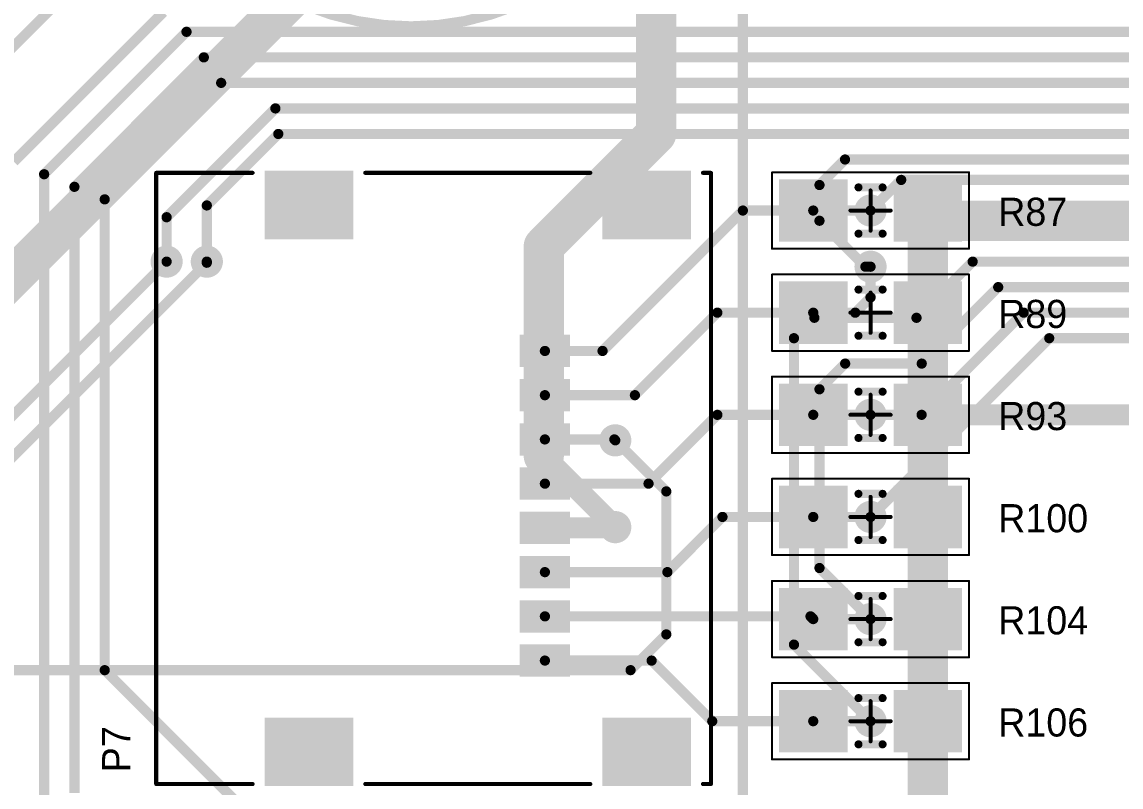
# Model space of a CAD drawing. Header units: millimetres. Extents: x 37 to 246, y 26 to 184.
# Drawn here: x 81.13 to 108.47, y 101.87 to 120.89 of the extents above; entities that cross this region are included whole.
import ezdxf

# ---------------------------------------------------------------- set-up
doc = ezdxf.new("R2010")
doc.units = ezdxf.units.MM
for name, color, linetype in [('BottomLayer', 5, 'Continuous'), ('Mechanical15', 56, 'Continuous'), ('MultiLayer', 9, 'Continuous'), ('TopLayer', 1, 'Continuous'), ('TopOverlay', 2, 'Continuous'), ('TopPaste', 8, 'Continuous'), ('TopSolder', 216, 'Continuous'), ('ViaHoleLayer', 16, 'Continuous')]:
    doc.layers.add(name, color=color, linetype=linetype)

msp = doc.modelspace()

# ---------------------------------------------------------------- linework, layer by layer
at = {"layer": 'BottomLayer'}
for points, const_width in [([(96.901, 118.11), (96.901, 127.635)], 1), ([(75.184, 108.839), (90.805, 124.46)], 1), ([(80.645, 120.015), (84.455, 123.825)], 0.254), ([(99.06, 98.171), (99.06, 123.825)], 0.254), ([(94.107, 115.316), (96.901, 118.11)], 1), ([(100.965, 116.84), (101.6, 117.475)], 0.254), ([(101.6, 117.475), (113.284, 117.475)], 0.254), ([(102.235, 116.205), (102.997, 116.967)], 0.254), ([(102.997, 116.967), (113.665, 116.967)], 0.254), ([(100.965, 115.951), (100.965, 116.84)], 0.254), ([(105.41, 115.951), (114.173, 115.951)], 1), ([(100.965, 115.951), (102.108, 114.808)], 0.254), ([(94.107, 110.109), (94.107, 115.316)], 1), ([(66.743, 96.953), (84.725, 114.935)], 0.254), ([(67.437, 96.619), (85.725, 114.907)], 0.254), ([(85.725, 114.907), (85.725, 114.935)], 0.254), ([(102.108, 114.808), (102.235, 114.808)], 0.254), ([(103.378, 113.538), (104.775, 114.935)], 0.254), ([(104.775, 114.935), (124.46, 114.935)], 0.254), ([(103.509, 112.399), (105.41, 114.3)], 0.254), ([(105.41, 114.3), (123.825, 114.3)], 0.254), ([(103.505, 111.125), (106.045, 113.665)], 0.254), ([(106.045, 113.665), (123.19, 113.665)], 0.254), ([(100.33, 113.03), (100.838, 113.538)], 0.254), ([(100.838, 113.538), (103.378, 113.538)], 0.254), ([(100.33, 105.41), (100.33, 113.03)], 0.254), ([(102.235, 108.585), (106.68, 113.03)], 0.254), ([(106.68, 113.03), (122.555, 113.03)], 0.254), ([(100.965, 111.76), (101.604, 112.399)], 0.254), ([(101.604, 112.399), (103.509, 112.399)], 0.254), ([(100.965, 107.315), (100.965, 111.76)], 0.254), ([(102.235, 111.125), (103.505, 111.125)], 0.254), ([(95.885, 110.49), (97.155, 109.22)], 0.254), ([(94.107, 110.109), (95.885, 108.331)], 0.524), ([(97.155, 105.664), (97.155, 109.22)], 0.254), ([(100.965, 107.315), (102.235, 106.045)], 0.254), ([(96.266, 104.775), (97.155, 105.664)], 0.254), ([(100.33, 105.41), (102.235, 103.505)], 0.254), ([(77.47, 104.775), (96.266, 104.775)], 0.254)]:
    msp.add_lwpolyline(points, dxfattribs=dict(at, const_width=const_width))
for points, const_width in [([(96.651, 118.11, 1), (97.151, 118.11, 1)], 0.5), ([(96.651, 118.11, 1), (97.151, 118.11, 1)], 0.5), ([(101.537, 117.475, 1), (101.663, 117.475, 1)], 0.127), ([(101.537, 117.475, 1), (101.663, 117.475, 1)], 0.127), ([(102.933, 116.967, 1), (103.061, 116.967, 1)], 0.127), ([(102.933, 116.967, 1), (103.061, 116.967, 1)], 0.127), ([(100.901, 116.84, 1), (101.028, 116.84, 1)], 0.127), ([(100.901, 116.84, 1), (101.028, 116.84, 1)], 0.127), ([(102.035, 116.205, 1), (102.435, 116.205, 1)], 0.4), ([(102.171, 116.205, 1), (102.299, 116.205, 1)], 0.127), ([(105.16, 115.951, 1), (105.66, 115.951, 1)], 0.5), ([(105.21, 115.951, 1), (105.61, 115.951, 1)], 0.4), ([(100.901, 115.951, 1), (101.028, 115.951, 1)], 0.127), ([(100.901, 115.951, 1), (101.028, 115.951, 1)], 0.127), ([(93.857, 115.316, 1), (94.357, 115.316, 1)], 0.5), ([(93.857, 115.316, 1), (94.357, 115.316, 1)], 0.5), ([(84.525, 114.935, 1), (84.925, 114.935, 1)], 0.4), ([(85.525, 114.935, 1), (85.925, 114.935, 1)], 0.4), ([(102.035, 114.808, 1), (102.435, 114.808, 1)], 0.4), ([(84.661, 114.935, 1), (84.788, 114.935, 1)], 0.127), ([(85.661, 114.935, 1), (85.788, 114.935, 1)], 0.127), ([(85.661, 114.907, 1), (85.788, 114.907, 1)], 0.127), ([(85.661, 114.907, 1), (85.788, 114.907, 1)], 0.127), ([(102.044, 114.808, 1), (102.171, 114.808, 1)], 0.127), ([(102.044, 114.808, 1), (102.171, 114.808, 1)], 0.127), ([(102.171, 114.808, 1), (102.299, 114.808, 1)], 0.127), ([(104.712, 114.935, 1), (104.838, 114.935, 1)], 0.127), ([(104.712, 114.935, 1), (104.838, 114.935, 1)], 0.127), ([(105.347, 114.3, 1), (105.474, 114.3, 1)], 0.127), ([(105.347, 114.3, 1), (105.474, 114.3, 1)], 0.127), ([(105.981, 113.665, 1), (106.109, 113.665, 1)], 0.127), ([(105.981, 113.665, 1), (106.109, 113.665, 1)], 0.127), ([(100.775, 113.538, 1), (100.901, 113.538, 1)], 0.127), ([(100.775, 113.538, 1), (100.901, 113.538, 1)], 0.127), ([(103.314, 113.538, 1), (103.442, 113.538, 1)], 0.127), ([(103.314, 113.538, 1), (103.442, 113.538, 1)], 0.127), ([(100.266, 113.03, 1), (100.394, 113.03, 1)], 0.127), ([(100.266, 113.03, 1), (100.394, 113.03, 1)], 0.127), ([(106.617, 113.03, 1), (106.743, 113.03, 1)], 0.127), ([(106.617, 113.03, 1), (106.743, 113.03, 1)], 0.127), ([(101.54, 112.399, 1), (101.667, 112.399, 1)], 0.127), ([(101.54, 112.399, 1), (101.667, 112.399, 1)], 0.127), ([(103.445, 112.399, 1), (103.572, 112.399, 1)], 0.127), ([(103.445, 112.399, 1), (103.572, 112.399, 1)], 0.127), ([(100.901, 111.76, 1), (101.028, 111.76, 1)], 0.127), ([(100.901, 111.76, 1), (101.028, 111.76, 1)], 0.127), ([(102.035, 111.125, 1), (102.435, 111.125, 1)], 0.4), ([(102.171, 111.125, 1), (102.299, 111.125, 1)], 0.127), ([(103.442, 111.125, 1), (103.569, 111.125, 1)], 0.127), ([(103.442, 111.125, 1), (103.569, 111.125, 1)], 0.127), ([(95.685, 110.49, 1), (96.085, 110.49, 1)], 0.4), ([(93.857, 110.109, 1), (94.357, 110.109, 1)], 0.5), ([(95.822, 110.49, 1), (95.948, 110.49, 1)], 0.127), ([(93.976, 110.109, 1), (94.238, 110.109, 1)], 0.262), ([(97.091, 109.22, 1), (97.218, 109.22, 1)], 0.127), ([(97.091, 109.22, 1), (97.218, 109.22, 1)], 0.127), ([(102.035, 108.585, 1), (102.435, 108.585, 1)], 0.4), ([(95.685, 108.331, 1), (96.085, 108.331, 1)], 0.4), ([(95.754, 108.331, 1), (96.016, 108.331, 1)], 0.262), ([(102.171, 108.585, 1), (102.299, 108.585, 1)], 0.127), ([(100.901, 107.315, 1), (101.028, 107.315, 1)], 0.127), ([(100.901, 107.315, 1), (101.028, 107.315, 1)], 0.127), ([(102.035, 106.045, 1), (102.435, 106.045, 1)], 0.4), ([(102.171, 106.045, 1), (102.299, 106.045, 1)], 0.127), ([(97.091, 105.664, 1), (97.218, 105.664, 1)], 0.127), ([(97.091, 105.664, 1), (97.218, 105.664, 1)], 0.127), ([(100.266, 105.41, 1), (100.394, 105.41, 1)], 0.127), ([(100.266, 105.41, 1), (100.394, 105.41, 1)], 0.127), ([(96.203, 104.775, 1), (96.329, 104.775, 1)], 0.127), ([(96.203, 104.775, 1), (96.329, 104.775, 1)], 0.127), ([(102.035, 103.505, 1), (102.435, 103.505, 1)], 0.4), ([(102.171, 103.505, 1), (102.299, 103.505, 1)], 0.127)]:
    msp.add_lwpolyline(points, format="xyb", close=True, dxfattribs=dict(at, const_width=const_width))
at = {"layer": 'Mechanical15'}
for points, const_width in [([(99.785, 115.255), (99.785, 117.155)], 0.05), ([(99.785, 117.155), (104.685, 117.155)], 0.05), ([(104.685, 115.255), (104.685, 117.155)], 0.05), ([(102.235, 115.705), (102.235, 116.705)], 0.1), ([(101.735, 116.205), (102.735, 116.205)], 0.1), ([(99.785, 115.255), (104.685, 115.255)], 0.05), ([(99.785, 114.615), (104.685, 114.615)], 0.05), ([(99.785, 112.715), (99.785, 114.615)], 0.05), ([(104.685, 112.715), (104.685, 114.615)], 0.05), ([(102.235, 113.165), (102.235, 114.165)], 0.1), ([(101.735, 113.665), (102.735, 113.665)], 0.1), ([(99.785, 112.715), (104.685, 112.715)], 0.05), ([(99.785, 110.175), (99.785, 112.075)], 0.05), ([(99.785, 112.075), (104.685, 112.075)], 0.05), ([(104.685, 110.175), (104.685, 112.075)], 0.05), ([(102.235, 110.625), (102.235, 111.625)], 0.1), ([(101.735, 111.125), (102.735, 111.125)], 0.1), ([(99.785, 110.175), (104.685, 110.175)], 0.05), ([(99.785, 109.535), (104.685, 109.535)], 0.05), ([(99.785, 107.635), (99.785, 109.535)], 0.05), ([(104.685, 107.635), (104.685, 109.535)], 0.05), ([(102.235, 108.085), (102.235, 109.085)], 0.1), ([(101.735, 108.585), (102.735, 108.585)], 0.1), ([(99.785, 107.635), (104.685, 107.635)], 0.05), ([(99.785, 106.995), (104.685, 106.995)], 0.05), ([(99.785, 105.095), (99.785, 106.995)], 0.05), ([(104.685, 105.095), (104.685, 106.995)], 0.05), ([(102.235, 105.545), (102.235, 106.545)], 0.1), ([(101.735, 106.045), (102.735, 106.045)], 0.1), ([(99.785, 105.095), (104.685, 105.095)], 0.05), ([(99.785, 102.555), (99.785, 104.455)], 0.05), ([(99.785, 104.455), (104.685, 104.455)], 0.05), ([(104.685, 102.555), (104.685, 104.455)], 0.05), ([(102.235, 103.005), (102.235, 104.005)], 0.1), ([(101.735, 103.505), (102.735, 103.505)], 0.1), ([(99.785, 102.555), (104.685, 102.555)], 0.05)]:
    msp.add_lwpolyline(points, dxfattribs=dict(at, const_width=const_width))
for points, const_width in [([(99.772, 117.155, 1), (99.797, 117.155, 1)], 0.025), ([(99.772, 117.155, 1), (99.797, 117.155, 1)], 0.025), ([(104.672, 117.155, 1), (104.697, 117.155, 1)], 0.025), ([(104.672, 117.155, 1), (104.697, 117.155, 1)], 0.025), ([(102.21, 116.705, 1), (102.26, 116.705, 1)], 0.05), ([(101.71, 116.205, 1), (101.76, 116.205, 1)], 0.05), ([(102.71, 116.205, 1), (102.76, 116.205, 1)], 0.05), ([(102.21, 115.705, 1), (102.26, 115.705, 1)], 0.05), ([(99.772, 115.255, 1), (99.797, 115.255, 1)], 0.025), ([(99.772, 115.255, 1), (99.797, 115.255, 1)], 0.025), ([(104.672, 115.255, 1), (104.697, 115.255, 1)], 0.025), ([(104.672, 115.255, 1), (104.697, 115.255, 1)], 0.025), ([(99.772, 114.615, 1), (99.797, 114.615, 1)], 0.025), ([(99.772, 114.615, 1), (99.797, 114.615, 1)], 0.025), ([(104.672, 114.615, 1), (104.697, 114.615, 1)], 0.025), ([(104.672, 114.615, 1), (104.697, 114.615, 1)], 0.025), ([(102.21, 114.165, 1), (102.26, 114.165, 1)], 0.05), ([(101.71, 113.665, 1), (101.76, 113.665, 1)], 0.05), ([(102.71, 113.665, 1), (102.76, 113.665, 1)], 0.05), ([(102.21, 113.165, 1), (102.26, 113.165, 1)], 0.05), ([(99.772, 112.715, 1), (99.797, 112.715, 1)], 0.025), ([(99.772, 112.715, 1), (99.797, 112.715, 1)], 0.025), ([(104.672, 112.715, 1), (104.697, 112.715, 1)], 0.025), ([(104.672, 112.715, 1), (104.697, 112.715, 1)], 0.025), ([(99.772, 112.075, 1), (99.797, 112.075, 1)], 0.025), ([(99.772, 112.075, 1), (99.797, 112.075, 1)], 0.025), ([(104.672, 112.075, 1), (104.697, 112.075, 1)], 0.025), ([(104.672, 112.075, 1), (104.697, 112.075, 1)], 0.025), ([(102.21, 111.625, 1), (102.26, 111.625, 1)], 0.05), ([(101.71, 111.125, 1), (101.76, 111.125, 1)], 0.05), ([(102.71, 111.125, 1), (102.76, 111.125, 1)], 0.05), ([(102.21, 110.625, 1), (102.26, 110.625, 1)], 0.05), ([(99.772, 110.175, 1), (99.797, 110.175, 1)], 0.025), ([(99.772, 110.175, 1), (99.797, 110.175, 1)], 0.025), ([(104.672, 110.175, 1), (104.697, 110.175, 1)], 0.025), ([(104.672, 110.175, 1), (104.697, 110.175, 1)], 0.025), ([(99.772, 109.535, 1), (99.797, 109.535, 1)], 0.025), ([(99.772, 109.535, 1), (99.797, 109.535, 1)], 0.025), ([(104.672, 109.535, 1), (104.697, 109.535, 1)], 0.025), ([(104.672, 109.535, 1), (104.697, 109.535, 1)], 0.025), ([(102.21, 109.085, 1), (102.26, 109.085, 1)], 0.05), ([(101.71, 108.585, 1), (101.76, 108.585, 1)], 0.05), ([(102.71, 108.585, 1), (102.76, 108.585, 1)], 0.05), ([(102.21, 108.085, 1), (102.26, 108.085, 1)], 0.05), ([(99.772, 107.635, 1), (99.797, 107.635, 1)], 0.025), ([(99.772, 107.635, 1), (99.797, 107.635, 1)], 0.025), ([(104.672, 107.635, 1), (104.697, 107.635, 1)], 0.025), ([(104.672, 107.635, 1), (104.697, 107.635, 1)], 0.025), ([(99.772, 106.995, 1), (99.797, 106.995, 1)], 0.025), ([(99.772, 106.995, 1), (99.797, 106.995, 1)], 0.025), ([(104.672, 106.995, 1), (104.697, 106.995, 1)], 0.025), ([(104.672, 106.995, 1), (104.697, 106.995, 1)], 0.025), ([(102.21, 106.545, 1), (102.26, 106.545, 1)], 0.05), ([(101.71, 106.045, 1), (101.76, 106.045, 1)], 0.05), ([(102.71, 106.045, 1), (102.76, 106.045, 1)], 0.05), ([(102.21, 105.545, 1), (102.26, 105.545, 1)], 0.05), ([(99.772, 105.095, 1), (99.797, 105.095, 1)], 0.025), ([(99.772, 105.095, 1), (99.797, 105.095, 1)], 0.025), ([(104.672, 105.095, 1), (104.697, 105.095, 1)], 0.025), ([(104.672, 105.095, 1), (104.697, 105.095, 1)], 0.025), ([(99.772, 104.455, 1), (99.797, 104.455, 1)], 0.025), ([(99.772, 104.455, 1), (99.797, 104.455, 1)], 0.025), ([(104.672, 104.455, 1), (104.697, 104.455, 1)], 0.025), ([(104.672, 104.455, 1), (104.697, 104.455, 1)], 0.025), ([(102.21, 104.005, 1), (102.26, 104.005, 1)], 0.05), ([(101.71, 103.505, 1), (101.76, 103.505, 1)], 0.05), ([(102.71, 103.505, 1), (102.76, 103.505, 1)], 0.05), ([(102.21, 103.005, 1), (102.26, 103.005, 1)], 0.05), ([(99.772, 102.555, 1), (99.797, 102.555, 1)], 0.025), ([(99.772, 102.555, 1), (99.797, 102.555, 1)], 0.025), ([(104.672, 102.555, 1), (104.697, 102.555, 1)], 0.025), ([(104.672, 102.555, 1), (104.697, 102.555, 1)], 0.025)]:
    msp.add_lwpolyline(points, format="xyb", close=True, dxfattribs=dict(at, const_width=const_width))
at = {"layer": 'MultiLayer', "const_width": 0.4}
for points in [[(102.035, 116.205, 1), (102.435, 116.205, 1)], [(105.21, 115.951, 1), (105.61, 115.951, 1)], [(84.525, 114.935, 1), (84.925, 114.935, 1)], [(85.525, 114.935, 1), (85.925, 114.935, 1)], [(102.035, 114.808, 1), (102.435, 114.808, 1)], [(102.035, 111.125, 1), (102.435, 111.125, 1)], [(95.685, 110.49, 1), (96.085, 110.49, 1)], [(102.035, 108.585, 1), (102.435, 108.585, 1)], [(95.685, 108.331, 1), (96.085, 108.331, 1)], [(102.035, 106.045, 1), (102.435, 106.045, 1)], [(102.035, 103.505, 1), (102.435, 103.505, 1)]]:
    msp.add_lwpolyline(points, format="xyb", close=True, dxfattribs=at)
at = {"layer": 'TopLayer'}
for points, const_width in [([(80.923, 117.42), (84.642, 121.139)], 0.254), ([(81.677, 117.108), (85.219, 120.65)], 0.254), ([(85.219, 120.65), (118.215, 120.65)], 0.254), ([(82.431, 116.795), (85.651, 120.015)], 0.254), ([(85.651, 120.015), (118.237, 120.015)], 0.254), ([(83.185, 116.483), (86.082, 119.38)], 0.254), ([(86.082, 119.38), (118.491, 119.38)], 0.254), ([(84.725, 116.039), (87.431, 118.745)], 0.254), ([(87.431, 118.745), (114.935, 118.745)], 0.254), ([(85.725, 116.332), (87.503, 118.11)], 0.254), ([(87.503, 118.11), (114.808, 118.11)], 0.254), ([(81.677, 101.362), (81.677, 117.108)], 0.254), ([(82.431, 101.719), (82.431, 116.795)], 0.254), ([(83.185, 104.775), (83.185, 116.483)], 0.254), ([(103.66, 113.665), (103.66, 116.205)], 1), ([(85.725, 114.935), (85.725, 116.332)], 0.254), ([(95.568, 112.713), (99.06, 116.205)], 0.254), ([(99.06, 116.205), (100.81, 116.205)], 0.254), ([(100.81, 116.205), (102.235, 116.205)], 0.254), ([(103.914, 115.951), (105.41, 115.951)], 1), ([(84.725, 114.935), (84.725, 116.039)], 0.254), ([(102.235, 114.046), (102.235, 114.808)], 0.254), ([(101.854, 113.665), (102.235, 114.046)], 0.254), ([(103.66, 111.125), (103.66, 113.665)], 1), ([(96.373, 111.613), (98.425, 113.665)], 0.254), ([(98.425, 113.665), (100.81, 113.665)], 0.254), ([(100.81, 113.665), (101.854, 113.665)], 0.254), ([(94.135, 112.713), (95.568, 112.713)], 0.254), ([(94.135, 111.613), (96.373, 111.613)], 0.254), ([(103.66, 108.585), (103.66, 111.125)], 1), ([(103.66, 111.125), (109.22, 111.125)], 0.524), ([(96.713, 109.413), (98.425, 111.125)], 0.254), ([(98.425, 111.125), (100.81, 111.125)], 0.254), ([(100.81, 111.125), (102.235, 111.125)], 0.254), ([(94.135, 110.513), (95.862, 110.513)], 0.254), ([(95.862, 110.513), (95.885, 110.49)], 0.254), ([(94.135, 109.413), (96.713, 109.413)], 0.254), ([(103.66, 106.045), (103.66, 108.585)], 1), ([(94.135, 108.313), (95.867, 108.313)], 0.524), ([(95.867, 108.313), (95.885, 108.331)], 0.524), ([(97.18, 107.213), (98.552, 108.585)], 0.254), ([(98.552, 108.585), (100.81, 108.585)], 0.254), ([(100.81, 108.585), (102.235, 108.585)], 0.254), ([(94.135, 107.213), (97.18, 107.213)], 0.254), ([(103.66, 103.505), (103.66, 106.045)], 1), ([(94.135, 106.113), (100.742, 106.113)], 0.254), ([(100.742, 106.113), (100.81, 106.045)], 0.254), ([(100.81, 106.045), (102.235, 106.045)], 0.254), ([(94.135, 105.013), (96.79, 105.013)], 0.254), ([(96.79, 105.013), (98.298, 103.505)], 0.254), ([(83.185, 104.775), (90.523, 97.437)], 0.254), ([(103.66, 99.059), (103.66, 103.505)], 1), ([(98.298, 103.505), (100.81, 103.505)], 0.254), ([(100.81, 103.505), (102.235, 103.505)], 0.254)]:
    msp.add_lwpolyline(points, dxfattribs=dict(at, const_width=const_width))
for points, const_width in [([(85.156, 120.65, 1), (85.283, 120.65, 1)], 0.127), ([(85.156, 120.65, 1), (85.283, 120.65, 1)], 0.127), ([(85.587, 120.015, 1), (85.714, 120.015, 1)], 0.127), ([(85.587, 120.015, 1), (85.714, 120.015, 1)], 0.127), ([(86.018, 119.38, 1), (86.145, 119.38, 1)], 0.127), ([(86.018, 119.38, 1), (86.145, 119.38, 1)], 0.127), ([(87.367, 118.745, 1), (87.494, 118.745, 1)], 0.127), ([(87.367, 118.745, 1), (87.494, 118.745, 1)], 0.127), ([(87.439, 118.11, 1), (87.566, 118.11, 1)], 0.127), ([(87.439, 118.11, 1), (87.566, 118.11, 1)], 0.127), ([(81.614, 117.108, 1), (81.741, 117.108, 1)], 0.127), ([(81.614, 117.108, 1), (81.741, 117.108, 1)], 0.127), ([(82.368, 116.795, 1), (82.495, 116.795, 1)], 0.127), ([(82.368, 116.795, 1), (82.495, 116.795, 1)], 0.127), ([(83.121, 116.483, 1), (83.248, 116.483, 1)], 0.127), ([(83.121, 116.483, 1), (83.248, 116.483, 1)], 0.127), ([(102.035, 116.205, 1), (102.435, 116.205, 1)], 0.4), ([(103.41, 116.205, 1), (103.91, 116.205, 1)], 0.5), ([(85.661, 116.332, 1), (85.788, 116.332, 1)], 0.127), ([(85.661, 116.332, 1), (85.788, 116.332, 1)], 0.127), ([(98.996, 116.205, 1), (99.123, 116.205, 1)], 0.127), ([(98.996, 116.205, 1), (99.123, 116.205, 1)], 0.127), ([(100.746, 116.205, 1), (100.873, 116.205, 1)], 0.127), ([(100.746, 116.205, 1), (100.873, 116.205, 1)], 0.127), ([(102.171, 116.205, 1), (102.299, 116.205, 1)], 0.127), ([(103.664, 115.951, 1), (104.164, 115.951, 1)], 0.5), ([(105.16, 115.951, 1), (105.66, 115.951, 1)], 0.5), ([(105.21, 115.951, 1), (105.61, 115.951, 1)], 0.4), ([(84.661, 116.039, 1), (84.788, 116.039, 1)], 0.127), ([(84.661, 116.039, 1), (84.788, 116.039, 1)], 0.127), ([(84.525, 114.935, 1), (84.925, 114.935, 1)], 0.4), ([(85.525, 114.935, 1), (85.925, 114.935, 1)], 0.4), ([(102.035, 114.808, 1), (102.435, 114.808, 1)], 0.4), ([(84.661, 114.935, 1), (84.788, 114.935, 1)], 0.127), ([(85.661, 114.935, 1), (85.788, 114.935, 1)], 0.127), ([(102.171, 114.808, 1), (102.299, 114.808, 1)], 0.127), ([(102.171, 114.046, 1), (102.299, 114.046, 1)], 0.127), ([(102.171, 114.046, 1), (102.299, 114.046, 1)], 0.127), ([(103.41, 113.665, 1), (103.91, 113.665, 1)], 0.5), ([(103.41, 113.665, 1), (103.91, 113.665, 1)], 0.5), ([(98.361, 113.665, 1), (98.488, 113.665, 1)], 0.127), ([(98.361, 113.665, 1), (98.488, 113.665, 1)], 0.127), ([(100.746, 113.665, 1), (100.873, 113.665, 1)], 0.127), ([(100.746, 113.665, 1), (100.873, 113.665, 1)], 0.127), ([(101.79, 113.665, 1), (101.918, 113.665, 1)], 0.127), ([(101.79, 113.665, 1), (101.918, 113.665, 1)], 0.127), ([(94.071, 112.713, 1), (94.198, 112.713, 1)], 0.127), ([(95.505, 112.713, 1), (95.632, 112.713, 1)], 0.127), ([(95.505, 112.713, 1), (95.632, 112.713, 1)], 0.127), ([(94.071, 111.613, 1), (94.198, 111.613, 1)], 0.127), ([(96.31, 111.613, 1), (96.437, 111.613, 1)], 0.127), ([(96.31, 111.613, 1), (96.437, 111.613, 1)], 0.127), ([(103.41, 111.125, 1), (103.91, 111.125, 1)], 0.5), ([(103.41, 111.125, 1), (103.91, 111.125, 1)], 0.5), ([(102.035, 111.125, 1), (102.435, 111.125, 1)], 0.4), ([(103.529, 111.125, 1), (103.791, 111.125, 1)], 0.262), ([(98.361, 111.125, 1), (98.488, 111.125, 1)], 0.127), ([(98.361, 111.125, 1), (98.488, 111.125, 1)], 0.127), ([(100.746, 111.125, 1), (100.873, 111.125, 1)], 0.127), ([(100.746, 111.125, 1), (100.873, 111.125, 1)], 0.127), ([(102.171, 111.125, 1), (102.299, 111.125, 1)], 0.127), ([(95.685, 110.49, 1), (96.085, 110.49, 1)], 0.4), ([(94.071, 110.513, 1), (94.198, 110.513, 1)], 0.127), ([(95.799, 110.513, 1), (95.926, 110.513, 1)], 0.127), ([(95.799, 110.513, 1), (95.926, 110.513, 1)], 0.127), ([(95.822, 110.49, 1), (95.948, 110.49, 1)], 0.127), ([(94.071, 109.413, 1), (94.198, 109.413, 1)], 0.127), ([(96.649, 109.413, 1), (96.776, 109.413, 1)], 0.127), ([(96.649, 109.413, 1), (96.776, 109.413, 1)], 0.127), ([(103.41, 108.585, 1), (103.91, 108.585, 1)], 0.5), ([(103.41, 108.585, 1), (103.91, 108.585, 1)], 0.5), ([(102.035, 108.585, 1), (102.435, 108.585, 1)], 0.4), ([(94.004, 108.313, 1), (94.266, 108.313, 1)], 0.262), ([(95.685, 108.331, 1), (96.085, 108.331, 1)], 0.4), ([(95.736, 108.313, 1), (95.998, 108.313, 1)], 0.262), ([(95.736, 108.313, 1), (95.998, 108.313, 1)], 0.262), ([(95.754, 108.331, 1), (96.016, 108.331, 1)], 0.262), ([(98.488, 108.585, 1), (98.615, 108.585, 1)], 0.127), ([(98.488, 108.585, 1), (98.615, 108.585, 1)], 0.127), ([(100.746, 108.585, 1), (100.873, 108.585, 1)], 0.127), ([(100.746, 108.585, 1), (100.873, 108.585, 1)], 0.127), ([(102.171, 108.585, 1), (102.299, 108.585, 1)], 0.127), ([(94.071, 107.213, 1), (94.198, 107.213, 1)], 0.127), ([(97.117, 107.213, 1), (97.244, 107.213, 1)], 0.127), ([(97.117, 107.213, 1), (97.244, 107.213, 1)], 0.127), ([(102.035, 106.045, 1), (102.435, 106.045, 1)], 0.4), ([(103.41, 106.045, 1), (103.91, 106.045, 1)], 0.5), ([(103.41, 106.045, 1), (103.91, 106.045, 1)], 0.5), ([(94.071, 106.113, 1), (94.198, 106.113, 1)], 0.127), ([(100.678, 106.113, 1), (100.805, 106.113, 1)], 0.127), ([(100.678, 106.113, 1), (100.805, 106.113, 1)], 0.127), ([(100.746, 106.045, 1), (100.873, 106.045, 1)], 0.127), ([(100.746, 106.045, 1), (100.873, 106.045, 1)], 0.127), ([(102.171, 106.045, 1), (102.299, 106.045, 1)], 0.127), ([(94.071, 105.013, 1), (94.198, 105.013, 1)], 0.127), ([(96.726, 105.013, 1), (96.853, 105.013, 1)], 0.127), ([(96.726, 105.013, 1), (96.853, 105.013, 1)], 0.127), ([(83.121, 104.775, 1), (83.248, 104.775, 1)], 0.127), ([(83.121, 104.775, 1), (83.248, 104.775, 1)], 0.127), ([(102.035, 103.505, 1), (102.435, 103.505, 1)], 0.4), ([(103.41, 103.505, 1), (103.91, 103.505, 1)], 0.5), ([(103.41, 103.505, 1), (103.91, 103.505, 1)], 0.5), ([(98.234, 103.505, 1), (98.361, 103.505, 1)], 0.127), ([(98.234, 103.505, 1), (98.361, 103.505, 1)], 0.127), ([(100.746, 103.505, 1), (100.873, 103.505, 1)], 0.127), ([(100.746, 103.505, 1), (100.873, 103.505, 1)], 0.127), ([(102.171, 103.505, 1), (102.299, 103.505, 1)], 0.127)]:
    msp.add_lwpolyline(points, format="xyb", close=True, dxfattribs=dict(at, const_width=const_width))
for points in [[(89.265, 115.593), (89.265, 117.093), (87.265, 115.593), (87.265, 117.093)], [(97.665, 115.593), (97.665, 117.093), (95.665, 115.593), (95.665, 117.093)], [(101.56, 115.53), (101.56, 116.88), (100.06, 115.53), (100.06, 116.88)], [(104.41, 115.53), (104.41, 116.88), (102.91, 115.53), (102.91, 116.88)], [(101.56, 112.99), (101.56, 114.34), (100.06, 112.99), (100.06, 114.34)], [(104.41, 112.99), (104.41, 114.34), (102.91, 112.99), (102.91, 114.34)], [(94.66, 112.413), (94.66, 113.013), (93.61, 112.413), (93.61, 113.013)], [(94.66, 111.313), (94.66, 111.913), (93.61, 111.313), (93.61, 111.913)], [(101.56, 110.45), (101.56, 111.8), (100.06, 110.45), (100.06, 111.8)], [(104.41, 110.45), (104.41, 111.8), (102.91, 110.45), (102.91, 111.8)], [(94.66, 110.213), (94.66, 110.813), (93.61, 110.213), (93.61, 110.813)], [(94.66, 109.113), (94.66, 109.713), (93.61, 109.113), (93.61, 109.713)], [(101.56, 107.91), (101.56, 109.26), (100.06, 107.91), (100.06, 109.26)], [(104.41, 107.91), (104.41, 109.26), (102.91, 107.91), (102.91, 109.26)], [(94.66, 108.013), (94.66, 108.613), (93.61, 108.013), (93.61, 108.613)], [(94.66, 106.913), (94.66, 107.513), (93.61, 106.913), (93.61, 107.513)], [(101.56, 105.37), (101.56, 106.72), (100.06, 105.37), (100.06, 106.72)], [(104.41, 105.37), (104.41, 106.72), (102.91, 105.37), (102.91, 106.72)], [(94.66, 105.813), (94.66, 106.413), (93.61, 105.813), (93.61, 106.413)], [(94.66, 104.713), (94.66, 105.313), (93.61, 104.713), (93.61, 105.313)], [(101.56, 102.83), (101.56, 104.18), (100.06, 102.83), (100.06, 104.18)], [(104.41, 102.83), (104.41, 104.18), (102.91, 102.83), (102.91, 104.18)], [(89.265, 101.993), (89.265, 103.493), (87.265, 101.993), (87.265, 103.493)], [(97.665, 101.993), (97.665, 103.493), (95.665, 101.993), (95.665, 103.493)]]:
    msp.add_solid(points, dxfattribs=at)
at = {"layer": 'TopOverlay'}
for points, const_width in [([(97.655, 127.635, 1), (83.955, 127.635, 1)], 0.254), ([(84.44, 117.143, 1), (84.49, 117.143, 1)], 0.05), ([(84.44, 117.143, 1), (84.49, 117.143, 1)], 0.05), ([(86.84, 117.143, 1), (86.89, 117.143, 1)], 0.05), ([(89.64, 117.143, 1), (89.69, 117.143, 1)], 0.05), ([(95.24, 117.143, 1), (95.29, 117.143, 1)], 0.05), ([(98.04, 117.143, 1), (98.09, 117.143, 1)], 0.05), ([(98.24, 117.143, 1), (98.29, 117.143, 1)], 0.05), ([(98.24, 117.143, 1), (98.29, 117.143, 1)], 0.05), ([(101.885, 116.78, 1), (101.985, 116.78, 1)], 0.1), ([(102.485, 116.78, 1), (102.585, 116.78, 1)], 0.1), ([(101.885, 115.63, 1), (101.985, 115.63, 1)], 0.1), ([(102.485, 115.63, 1), (102.585, 115.63, 1)], 0.1), ([(101.885, 114.24, 1), (101.985, 114.24, 1)], 0.1), ([(102.485, 114.24, 1), (102.585, 114.24, 1)], 0.1), ([(101.885, 113.09, 1), (101.985, 113.09, 1)], 0.1), ([(102.485, 113.09, 1), (102.585, 113.09, 1)], 0.1), ([(101.885, 111.7, 1), (101.985, 111.7, 1)], 0.1), ([(102.485, 111.7, 1), (102.585, 111.7, 1)], 0.1), ([(101.885, 110.55, 1), (101.985, 110.55, 1)], 0.1), ([(102.485, 110.55, 1), (102.585, 110.55, 1)], 0.1), ([(101.885, 109.16, 1), (101.985, 109.16, 1)], 0.1), ([(102.485, 109.16, 1), (102.585, 109.16, 1)], 0.1), ([(101.885, 108.01, 1), (101.985, 108.01, 1)], 0.1), ([(102.485, 108.01, 1), (102.585, 108.01, 1)], 0.1), ([(101.885, 106.62, 1), (101.985, 106.62, 1)], 0.1), ([(102.485, 106.62, 1), (102.585, 106.62, 1)], 0.1), ([(101.885, 105.47, 1), (101.985, 105.47, 1)], 0.1), ([(102.485, 105.47, 1), (102.585, 105.47, 1)], 0.1), ([(101.885, 104.08, 1), (101.985, 104.08, 1)], 0.1), ([(102.485, 104.08, 1), (102.585, 104.08, 1)], 0.1), ([(101.885, 102.93, 1), (101.985, 102.93, 1)], 0.1), ([(102.485, 102.93, 1), (102.585, 102.93, 1)], 0.1), ([(84.44, 101.943, 1), (84.49, 101.943, 1)], 0.05), ([(84.44, 101.943, 1), (84.49, 101.943, 1)], 0.05), ([(86.84, 101.943, 1), (86.89, 101.943, 1)], 0.05), ([(89.64, 101.943, 1), (89.69, 101.943, 1)], 0.05), ([(95.24, 101.943, 1), (95.29, 101.943, 1)], 0.05), ([(98.04, 101.943, 1), (98.09, 101.943, 1)], 0.05), ([(98.24, 101.943, 1), (98.29, 101.943, 1)], 0.05), ([(98.24, 101.943, 1), (98.29, 101.943, 1)], 0.05)]:
    msp.add_lwpolyline(points, format="xyb", close=True, dxfattribs=dict(at, const_width=const_width))
for points, const_width in [([(84.465, 117.143), (86.865, 117.143)], 0.1), ([(84.465, 101.943), (84.465, 117.143)], 0.1), ([(89.665, 117.143), (95.265, 117.143)], 0.1), ([(98.065, 117.143), (98.265, 117.143)], 0.1), ([(98.265, 101.943), (98.265, 117.143)], 0.1), ([(101.935, 116.78), (102.535, 116.78)], 0.2), ([(101.935, 115.63), (102.535, 115.63)], 0.2), ([(101.935, 114.24), (102.535, 114.24)], 0.2), ([(101.935, 113.09), (102.535, 113.09)], 0.2), ([(101.935, 111.7), (102.535, 111.7)], 0.2), ([(101.935, 110.55), (102.535, 110.55)], 0.2), ([(101.935, 109.16), (102.535, 109.16)], 0.2), ([(101.935, 108.01), (102.535, 108.01)], 0.2), ([(101.935, 106.62), (102.535, 106.62)], 0.2), ([(101.935, 105.47), (102.535, 105.47)], 0.2), ([(101.935, 104.08), (102.535, 104.08)], 0.2), ([(101.935, 102.93), (102.535, 102.93)], 0.2), ([(84.465, 101.943), (86.865, 101.943)], 0.1), ([(89.665, 101.943), (95.265, 101.943)], 0.1), ([(98.065, 101.943), (98.265, 101.943)], 0.1)]:
    msp.add_lwpolyline(points, dxfattribs=dict(at, const_width=const_width))
at = {"layer": 'TopPaste'}
for points in [[(89.265, 115.593), (89.265, 117.093), (87.265, 115.593), (87.265, 117.093)], [(97.665, 115.593), (97.665, 117.093), (95.665, 115.593), (95.665, 117.093)], [(101.56, 115.53), (101.56, 116.88), (100.06, 115.53), (100.06, 116.88)], [(104.41, 115.53), (104.41, 116.88), (102.91, 115.53), (102.91, 116.88)], [(101.56, 112.99), (101.56, 114.34), (100.06, 112.99), (100.06, 114.34)], [(104.41, 112.99), (104.41, 114.34), (102.91, 112.99), (102.91, 114.34)], [(94.66, 112.413), (94.66, 113.013), (93.61, 112.413), (93.61, 113.013)], [(94.66, 111.313), (94.66, 111.913), (93.61, 111.313), (93.61, 111.913)], [(101.56, 110.45), (101.56, 111.8), (100.06, 110.45), (100.06, 111.8)], [(104.41, 110.45), (104.41, 111.8), (102.91, 110.45), (102.91, 111.8)], [(94.66, 110.213), (94.66, 110.813), (93.61, 110.213), (93.61, 110.813)], [(94.66, 109.113), (94.66, 109.713), (93.61, 109.113), (93.61, 109.713)], [(101.56, 107.91), (101.56, 109.26), (100.06, 107.91), (100.06, 109.26)], [(104.41, 107.91), (104.41, 109.26), (102.91, 107.91), (102.91, 109.26)], [(94.66, 108.013), (94.66, 108.613), (93.61, 108.013), (93.61, 108.613)], [(94.66, 106.913), (94.66, 107.513), (93.61, 106.913), (93.61, 107.513)], [(101.56, 105.37), (101.56, 106.72), (100.06, 105.37), (100.06, 106.72)], [(104.41, 105.37), (104.41, 106.72), (102.91, 105.37), (102.91, 106.72)], [(94.66, 105.813), (94.66, 106.413), (93.61, 105.813), (93.61, 106.413)], [(94.66, 104.713), (94.66, 105.313), (93.61, 104.713), (93.61, 105.313)], [(101.56, 102.83), (101.56, 104.18), (100.06, 102.83), (100.06, 104.18)], [(104.41, 102.83), (104.41, 104.18), (102.91, 102.83), (102.91, 104.18)], [(89.265, 101.993), (89.265, 103.493), (87.265, 101.993), (87.265, 103.493)], [(97.665, 101.993), (97.665, 103.493), (95.665, 101.993), (95.665, 103.493)]]:
    msp.add_solid(points, dxfattribs=at)
at = {"layer": 'TopSolder'}
for points in [[(89.367, 115.491), (89.367, 117.195), (87.163, 115.491), (87.163, 117.195)], [(97.767, 115.491), (97.767, 117.195), (95.563, 115.491), (95.563, 117.195)], [(101.662, 115.428), (101.662, 116.982), (99.958, 115.428), (99.958, 116.982)], [(104.512, 115.428), (104.512, 116.982), (102.808, 115.428), (102.808, 116.982)], [(101.662, 112.888), (101.662, 114.442), (99.958, 112.888), (99.958, 114.442)], [(104.512, 112.888), (104.512, 114.442), (102.808, 112.888), (102.808, 114.442)], [(94.762, 112.311), (94.762, 113.115), (93.508, 112.311), (93.508, 113.115)], [(94.762, 111.211), (94.762, 112.015), (93.508, 111.211), (93.508, 112.015)], [(101.662, 110.348), (101.662, 111.902), (99.958, 110.348), (99.958, 111.902)], [(104.512, 110.348), (104.512, 111.902), (102.808, 110.348), (102.808, 111.902)], [(94.762, 110.111), (94.762, 110.915), (93.508, 110.111), (93.508, 110.915)], [(94.762, 109.011), (94.762, 109.815), (93.508, 109.011), (93.508, 109.815)], [(101.662, 107.808), (101.662, 109.362), (99.958, 107.808), (99.958, 109.362)], [(104.512, 107.808), (104.512, 109.362), (102.808, 107.808), (102.808, 109.362)], [(94.762, 107.911), (94.762, 108.715), (93.508, 107.911), (93.508, 108.715)], [(94.762, 106.811), (94.762, 107.615), (93.508, 106.811), (93.508, 107.615)], [(101.662, 105.268), (101.662, 106.822), (99.958, 105.268), (99.958, 106.822)], [(104.512, 105.268), (104.512, 106.822), (102.808, 105.268), (102.808, 106.822)], [(94.762, 105.711), (94.762, 106.515), (93.508, 105.711), (93.508, 106.515)], [(94.762, 104.611), (94.762, 105.415), (93.508, 104.611), (93.508, 105.415)], [(101.662, 102.728), (101.662, 104.282), (99.958, 102.728), (99.958, 104.282)], [(104.512, 102.728), (104.512, 104.282), (102.808, 102.728), (102.808, 104.282)], [(89.367, 101.891), (89.367, 103.595), (87.163, 101.891), (87.163, 103.595)], [(97.767, 101.891), (97.767, 103.595), (95.563, 101.891), (95.563, 103.595)]]:
    msp.add_solid(points, dxfattribs=at)
at = {"layer": 'ViaHoleLayer', "const_width": 0.2}
for points in [[(102.135, 116.205, 1), (102.335, 116.205, 1)], [(105.31, 115.951, 1), (105.51, 115.951, 1)], [(84.625, 114.935, 1), (84.825, 114.935, 1)], [(85.625, 114.935, 1), (85.825, 114.935, 1)], [(102.135, 114.808, 1), (102.335, 114.808, 1)], [(102.135, 111.125, 1), (102.335, 111.125, 1)], [(95.785, 110.49, 1), (95.985, 110.49, 1)], [(102.135, 108.585, 1), (102.335, 108.585, 1)], [(95.785, 108.331, 1), (95.985, 108.331, 1)], [(102.135, 106.045, 1), (102.335, 106.045, 1)], [(102.135, 103.505, 1), (102.335, 103.505, 1)]]:
    msp.add_lwpolyline(points, format="xyb", close=True, dxfattribs=at)

# ---------------------------------------------------------------- texts
at = {"layer": 'TopOverlay'}
for s, p in [('R87', (105.41, 115.824)), ('R89', (105.41, 113.284)), ('R93', (105.41, 110.744)), ('R100', (105.41, 108.204)), ('R104', (105.41, 105.664)), ('R106', (105.41, 103.124))]:
    msp.add_text(s, height=0.7, dxfattribs=at).set_placement(p)
msp.add_text('P7', height=0.7, rotation=90, dxfattribs=at).set_placement((83.82, 102.235))

doc.saveas('drawing.dxf')
